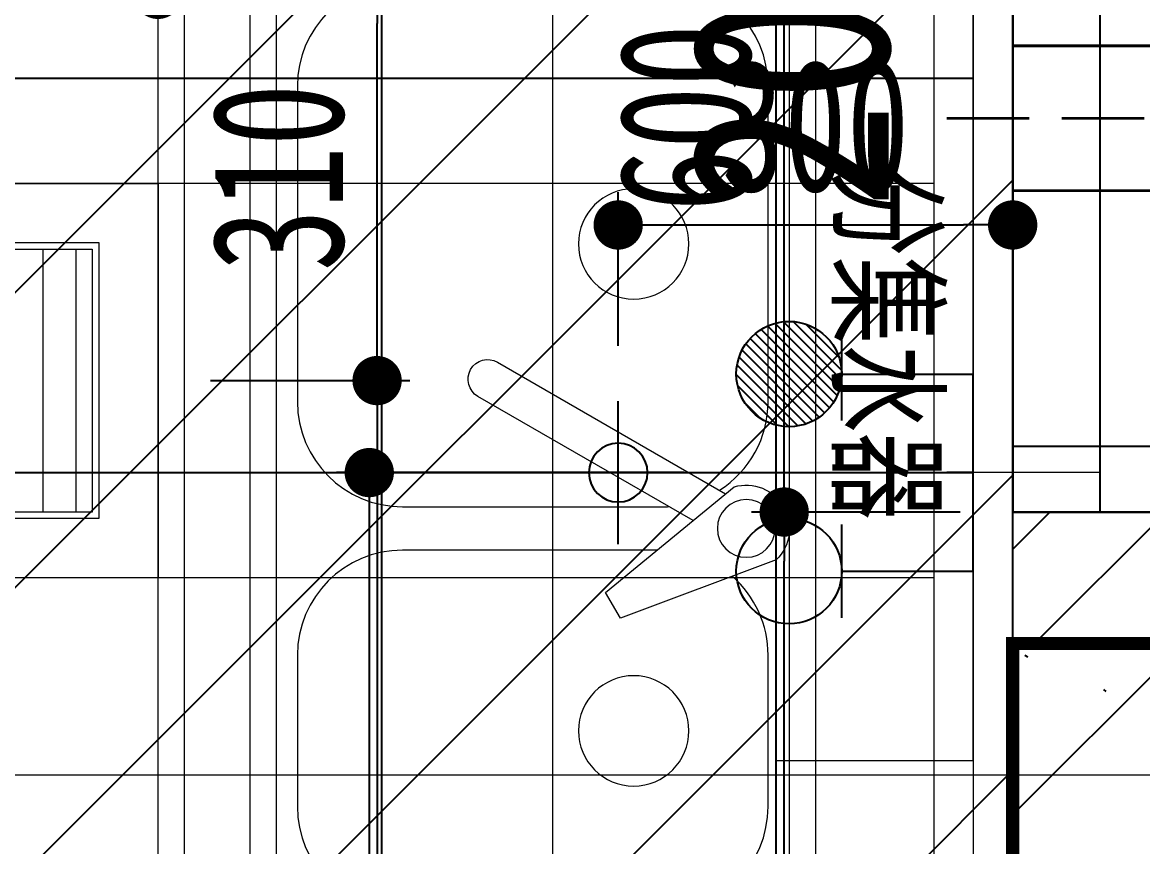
# Model space of a CAD drawing. Header units: millimetres. Extents: x 815519 to 890079, y 147095 to 251022.
# Drawn here: x 845659 to 846511, y 217063 to 217690 of the extents above; entities that cross this region are included whole.
import ezdxf
from ezdxf.enums import TextEntityAlignment as Align

# ---------------------------------------------------------------- set-up
doc = ezdxf.new("R2010")
doc.units = ezdxf.units.MM
doc.header["$LTSCALE"] = 1000
doc.linetypes.add('DASH', pattern=[0.35, 0.25, -0.1])
doc.linetypes.add('DOTE', pattern=[61.467999999999996, 50.8, -5.08, 0.508, -5.08])
doc.layers.get('Defpoints').update_dxf_attribs({"color": 1})
for name, color, linetype in [('A-WIND（门窗）', 155, 'Continuous'), ('A-完成面尺寸标注', 53, 'Continuous'), ('DOOR_FIRE', 4, 'Continuous'), ('FC-材料分缝', 8, 'Continuous'), ('FLOOR_HATCH', 9, 'Continuous'), ('HOLE', 7, 'Continuous'), ('PC_预制外墙', 11, 'Continuous'), ('PC_预制外墙填充', 252, 'Continuous'), ('PUB_HATCH', 8, 'Continuous'), ('WINDOW_TEXT', 7, 'Continuous'), ('WT-给排水点位', 1, 'Continuous'), ('柱', 2, 'Continuous'), ('预留洞-厨房', 6, 'Continuous')]:
    doc.layers.add(name, color=color, linetype=linetype)
for name, color, linetype, lineweight in [('FF-固定家具（低位）', 33, 'Continuous', 0), ('FF-洁具', 32, 'Continuous', 0), ('FF-活动家具', 33, 'Continuous', 0), ('L-梁', 91, 'DASH', 0), ('RC-天花尺寸', 53, 'Continuous', 0), ('RC-天花灯具尺寸', 53, 'Continuous', 0), ('RC-天花设备', 192, 'Continuous', 0), ('RC-天花造型', 40, 'Continuous', 0), ('S-WALL', 255, 'Continuous', 0), ('S-装饰完成线', 30, 'Continuous', 0), ('S-轴线', 149, 'DOTE', 0), ('WT-给排水点位尺寸', 53, 'Continuous', 0), ('梁标注', 134, 'Continuous', 18)]:
    doc.layers.add(name, color=color, linetype=linetype, lineweight=lineweight)
doc.styles.add('TH-STYLE1', font='', dxfattribs={"width": 0.7})
doc.styles.add('TSSD_REIN', font='TSSDENG.shx', dxfattribs={"width": 0.69, "height": 0.2, "bigfont": 'TSSDCHN.shx'})
doc.styles.add('宋体', font='', dxfattribs={"width": 0.8})
doc.styles.get('TH-STYLE1').set_extended_font_data('STFangsong')
doc.styles.get('宋体').set_extended_font_data('NSimSun')
doc.dimstyles.new('[布局]1：50', dxfattribs={"dimtxt": 2, "dimasz": 0.75, "dimexe": 0.5, "dimexo": 0.8, "dimgap": 0.5, "dimtad": 1, "dimdec": 0, "dimlfac": 50, "dimrnd": 5, "dimdsep": 46, "dimtxsty": 'TH-STYLE1', "dimblk": 'DOT', "dimcen": 1, "dimdle": 0.5, "dimclrd": 53, "dimclre": 53, "dimclrt": 53, "dimadec": 0, "dimazin": 0, "dimtfac": 1, "dimtdec": 0, "dimtix": 1, "dimtmove": 2, "dimatfit": 3, "dimldrblk": 'HBA_DIMENSION_TICK-天华', "dimfxl": 3, "dimfxlon": 1, "dimarcsym": 0})
doc.dimstyles.new('TH-[布局]1：50', dxfattribs={"dimscale": 0, "dimtxt": 2, "dimasz": 0.75, "dimexe": 0.3, "dimexo": 0.8, "dimgap": 0.5, "dimtad": 1, "dimdec": 0, "dimrnd": 5, "dimdsep": 46, "dimtxsty": 'TH-STYLE1', "dimblk": 'DOT', "dimcen": 1, "dimdle": 0.5, "dimclrd": 53, "dimclre": 53, "dimclrt": 53, "dimadec": 0, "dimazin": 2, "dimtfac": 1, "dimtdec": 0, "dimtix": 1, "dimtmove": 2, "dimatfit": 3, "dimldrblk": 'HBA_DIMENSION_TICK-天华', "dimfxl": 3, "dimfxlon": 1, "dimarcsym": 0})

# ---------------------------------------------------------------- blocks, each defined once
blk = doc.blocks.new('GSHERT')
at = {"layer": 'FF-洁具', "ltscale": 20}
for p, q in [((57387.87134134628, -15988.28843680242), (57343.46415286219, -16106.82315176128)), ((57362.91856092621, -16118.0551517613), (57443.36914385423, -16020.32993651987)), ((57343.46415286219, -16106.82315176128), (57362.91856092621, -16118.0551517613))]:
    blk.add_line(p, q, dxfattribs=at)
for points in [[(57844.18159208538, -15958.49408099017), (57104.18159208538, -15958.49408099023, 0.4142135623730895), (57084.18159208538, -15978.49408099023), (57084.18159208538, -16368.49408099023, 0.4142135623730951), (57104.18159208538, -16388.49408099023), (57844.18159208538, -16388.49408099023, 0.4142135623730951), (57864.18159208538, -16368.49408099023), (57864.18159208538, -15978.49408099017, 0.4142135623730951)], [(57824.18159208538, -15978.49408099017), (57124.18159208538, -15978.49408099023, 0.4142135623730829), (57104.18159208538, -15998.49408099023), (57104.18159208538, -16348.49408099023, 0.4142135623730951), (57124.18159208538, -16368.49408099023), (57824.18159208538, -16368.49408099023, 0.4142135623730951), (57844.18159208538, -16348.49408099023), (57844.18159208538, -15998.49408099017, 0.4142135623731071)]]:
    blk.add_lwpolyline(points, format="xyb", close=True, dxfattribs=at)
for points in [[(57395.18159208538, -16078.86448900131), (57395.18159208538, -16272.49408099023, -0.4142135623730951), (57315.18159208538, -16352.49408099023), (57200.18159208538, -16352.49408099023, -0.4142135623730951), (57120.18159208538, -16272.49408099023), (57120.18159208538, -16074.49408099023, -0.4142135623730951), (57200.18159208538, -15994.49408099023), (57315.18159208538, -15994.49408099023, -0.2160072905072132), (57375.3344189932, -16021.75285029734, -0.2160072905072132)], [(57440.74051111458, -16031.46269015173, -0.2561040278594553), (57508.18159208538, -15994.49408099023), (57748.18159208538, -15994.49408099023, -0.4142135623730951), (57828.18159208538, -16074.49408099023), (57828.18159208538, -16272.49408099023, -0.4142135623730951), (57748.18159208538, -16352.49408099023), (57508.18159208538, -16352.49408099017, -0.4142135623730951), (57428.18159208538, -16272.49408099017), (57428.18159208538, -16074.49408099023, -0.0142552643020883), (57428.31159528204, -16069.93517644671, -0.0142552643020883)]]:
    blk.add_lwpolyline(points, format="xyb", dxfattribs=at)
for points in [[(57538.17197314218, -16200.21893263913), (57438.04614407544, -16026.79590954553)], [(57417.6848970506, -16051.52919519317), (57512.19121102859, -16215.21893263913)]]:
    blk.add_lwpolyline(points, dxfattribs=at)
blk.add_circle((57126.74587217752, -16001.05836108231), 14.4676741673029, dxfattribs=at)
at = {"layer": 'FF-洁具', "color": 252, "lineweight": 5}
for centre, radius in [((57411.68159208538, -16011.1311659801), 21.92953924785252), ((57257.68159208538, -16096.73965219999), 41.97267345915316), ((57628.18159208538, -16096.73965219999), 41.97267345915316)]:
    blk.add_circle(centre, radius, dxfattribs=at)
at = {"layer": 'FF-洁具', "ltscale": 20}
for centre, radius, start, end in [((57411.68159208538, -16011.1311659801), 32.99573179281927, 343.812196632237, 136.1880689532572), ((57525.18159208538, -16207.71893263913), 15, 210.0000000001527, 30.00000000015268)]:
    blk.add_arc(centre, radius, start, end, dxfattribs=at)
blk = doc.blocks.new('凉霸')
at = {"layer": 'RC-天花设备', "ltscale": 10}
h = blk.add_hatch(dxfattribs=at)
h.set_pattern_fill('ANSI31', color=251, scale=200, angle=135)
h.set_pattern_definition([(180, (0, 0), (-5.3e-15, -25), [])])
h.paths.add_polyline_path([(965398.1943944031, -108384.85909435), (965198.1943944031, -108384.85909435), (965198.1943944031, -108184.85909435), (965398.1943944031, -108184.85909435)])
at = {"layer": 'RC-天花设备', "color": 4}
blk.add_lwpolyline([(965448.1943944031, -108434.85909435), (965148.1943944031, -108434.85909435), (965148.1943944031, -108134.85909435), (965448.1943944031, -108134.85909435)], close=True, dxfattribs=at)
at = {"layer": 'RC-天花设备', "color": 251}
for points in [[(965403.1943944031, -108389.85909435), (965193.1943944031, -108389.85909435), (965193.1943944031, -108179.85909435), (965403.1943944031, -108179.85909435)], [(965398.1943944031, -108384.85909435), (965198.1943944031, -108384.85909435), (965198.1943944031, -108184.85909435), (965398.1943944031, -108184.85909435)]]:
    blk.add_lwpolyline(points, close=True, dxfattribs=at)
blk = doc.blocks.new('A$C70287446')
at = {"linetype": 'Continuous'}
h = blk.add_hatch(dxfattribs=at)
h.set_pattern_fill('LINE', color=256, scale=1.6875, angle=-225, style=0)
h.set_pattern_definition([(45.00000000000004, (40.09319796788623, -0.0001608680649951566), (3.78854555107605, -3.788545551076048), [])])
edge = h.paths.add_edge_path()
edge.add_ellipse((40.09319796785712, 40.09319999792206), major_axis=(28.35028734889737, -28.35028734889738), ratio=0.9999999999999527, start_angle=-44.99999999999977, end_angle=135.0000000000002, ccw=False)
edge.add_ellipse((40.09319796785712, 40.09319999792206), major_axis=(28.35028734889688, -28.3502873488969), ratio=0.9999999999999857, start_angle=134.9999999999996, end_angle=314.9999999999996, ccw=False)
for p, q in [((40.09319796785712, 80.18656086390183), (40.09319796785712, 180.1865608639018)), ((190.0931979678571, 180.1865608639018), (40.09319796785712, 180.1865608639018)), ((115.0931979678571, 180.1865608639018), (115.0931979678571, 160.0870744970489)), ((190.0931979678571, 80.18656086390183), (190.0931979678571, 180.1865608639018)), ((75.50717846336192, 80.18656086390183), (4.679217472526943, 80.18656086390183)), ((225.5071784632746, 80.18656086390183), (154.6792174724396, 80.18656086390183))]:
    blk.add_line(p, q, dxfattribs=at)
for centre in [(40.09319796785712, 40.09319999792206), (190.0931979678571, 40.09319999792206)]:
    blk.add_circle(centre, 40.09336086598202, dxfattribs=at)
blk = doc.blocks.new('A$C182A442C')
at = {"linetype": 'Continuous'}
for p, q in [((0, 0), (0, 108.8858465340745)), ((-50.12188530541607, 54.44292326703726), (58.76396122865845, 54.44292326703726))]:
    blk.add_line(p, q, dxfattribs=at)
blk.add_circle((0, 54.44292326703726), 22.35606647731743, dxfattribs=at)
blk = doc.blocks.new('sdhdfjdryk')
blk.add_lwpolyline([(390058.2101798335, 450970.5594294423), (390658.2101798335, 450970.5594294423), (390658.2101798335, 451120.5594294423), (390058.2101798335, 451120.5594294423)], close=True)
at = {"insert": (390207.8930283587, 451090.5594294423), "char_height": 70, "width": 332.0726683027024, "attachment_point": 1, "style": 'TH-STYLE1'}
blk.add_mtext('分集水器', dxfattribs=at)
blk = doc.blocks.new('wgwegwevberr')
at = {"layer": 'L-梁', "linetype": 'DASH'}
blk.add_line((846412.2908410077, 145943.9198560885), (846412.2908410077, 147143.9198255709), dxfattribs=at)
blk = doc.blocks.new('A$C3BAF56AD')
at = {"color": 2, "linetype": 'DASH', "ltscale": 0.25}
blk.add_lwpolyline([(0, -249.9998619629769), (0, 50.00013803702313)], dxfattribs=at)
blk.add_lwpolyline([(-54.9999999795109, 0), (-54.9999999795109, -200), (54.99999998882413, -200), (54.99999998882413, 0), (-54.9999999795109, 0)])
at = {"color": 8, "style": 'TSSD_REIN', "width": 0.5519999999999999}
blk.add_text('RD', height=120, dxfattribs=at).set_placement((-44.58461538461539, 50.00013803702313))
blk = doc.blocks.new('$WINLIB2D$00000001')
for p, q in [((-0.5, 0.5), (0.5, 0.5)), ((-0.5, 0.5), (-0.4999999999999999, -0.5)), ((0.5, -0.5), (0.5, 0.5)), ((0.5, 0.1666666666666666), (-0.5, 0.1666666666666666)), ((0.5, -0.1666666666666667), (-0.5, -0.1666666666666667)), ((-0.4999999999999999, -0.5), (0.5, -0.5))]:
    blk.add_line(p, q)
blk = doc.blocks.new('_Dot')
at = {"color": 33, "linetype": 'ByBlock', "lineweight": -2}
blk.add_line((-0.5, 0), (-1, 0), dxfattribs=at)
at = {"color": 33, "linetype": 'ByBlock', "const_width": 0.5}
blk.add_lwpolyline([(-0.25, 0, 1), (0.25, 0, 1)], format="xyb", close=True, dxfattribs=at)
blk = doc.blocks.new('*D995')
at = {"layer": 'A-完成面尺寸标注', "color": 53, "lineweight": -2, "ltscale": 0.5, "transparency": 16777216}
for p, q in [((846372.3139087233, 217317.519370221), (846213.5393695289, 217317.519370221)), ((846238.5393695289, 216455.0193702672), (846238.5393695289, 217280.019370221)), ((846372.3139086927, 216417.5193702672), (846213.5393695289, 216417.5193702672))]:
    blk.add_line(p, q, dxfattribs=at)
at = {"layer": 'Defpoints', "color": 0, "ltscale": 0.5, "transparency": 16777216}
for p in [(846238.5393695289, 217317.519370221), (846412.2898646888, 217317.519370221, 6.894340875746148), (846412.2898646581, 216417.5193702672, 6.894340875746148)]:
    blk.add_point(p, dxfattribs=at)
at = {"layer": 'A-完成面尺寸标注', "color": 53, "lineweight": -2, "ltscale": 0.5, "transparency": 16777216, "xscale": 37.49999999999999, "yscale": 37.49999999999999, "zscale": 37.49999999999999}
for p, rotation in [((846238.5393695289, 217317.519370221), 90), ((846238.5393695289, 216417.5193702672), 270)]:
    blk.add_blockref('_Dot', p, dxfattribs=dict(at, rotation=rotation))
at = {"layer": 'A-完成面尺寸标注', "color": 53, "ltscale": 0.5, "transparency": 16777216, "insert": (846163.5393695286, 216867.5193702438), "char_height": 99.99999999999999, "attachment_point": 5, "rotation": 90, "style": 'TH-STYLE1'}
blk.add_mtext('900', dxfattribs=at)
blk = doc.blocks.new('HBA_DIMENSION_TICK-天华')
at = {"color": 50, "linetype": 'ByBlock'}
for points in [[(-72.71380314899943, 62.30698125037156), (-54.90621744059899, 79.96268050879007), (-12, -0.03731949120992795), (0, 0)], [(-72.71380314899943, -62.30698125037156), (-54.90621744059899, -79.96268050879007), (-12, 0.03731949120992795), (0, 0)]]:
    blk.add_solid(points, dxfattribs=at)
blk = doc.blocks.new('*D994')
at = {"layer": 'A-完成面尺寸标注', "color": 53, "lineweight": -2, "ltscale": 0.5, "transparency": 16777216}
for p, q in [((846372.3139087124, 217917.5193701457), (846213.5393695289, 217917.5193701457)), ((846238.5393695289, 217355.019370221), (846238.5393695289, 217880.0193701457)), ((846372.3139087232, 217317.519370221), (846213.5393695289, 217317.519370221))]:
    blk.add_line(p, q, dxfattribs=at)
at = {"layer": 'Defpoints', "color": 0, "ltscale": 0.5, "transparency": 16777216}
for p in [(846238.5393695289, 217917.5193701457), (846412.2898646778, 217917.5193701457, 6.894340875746148), (846412.2898646886, 217317.519370221, 6.894340875746148)]:
    blk.add_point(p, dxfattribs=at)
at = {"layer": 'A-完成面尺寸标注', "color": 53, "lineweight": -2, "ltscale": 0.5, "transparency": 16777216, "xscale": 37.49999999999999, "yscale": 37.49999999999999, "zscale": 37.49999999999999}
for p, rotation in [((846238.5393695289, 217917.5193701457), 90), ((846238.5393695289, 217317.519370221), 270)]:
    blk.add_blockref('_Dot', p, dxfattribs=dict(at, rotation=rotation))
at = {"layer": 'A-完成面尺寸标注', "color": 53, "ltscale": 0.5, "transparency": 16777216, "insert": (846163.5393695286, 217617.519370183), "char_height": 99.99999999999999, "attachment_point": 5, "rotation": 90, "style": 'TH-STYLE1'}
blk.add_mtext('600', dxfattribs=at)
blk = doc.blocks.new('*D313')
at = {"layer": 'Defpoints', "color": 0, "ltscale": 0.5, "transparency": 16777216}
for p in [(845762.2898645713, 217736.4544530437), (845762.2898645713, 217711.4076709291), (845462.2898645713, 217672.0483923043)]:
    blk.add_point(p, dxfattribs=at)
at = {"layer": 'RC-天花尺寸', "color": 53, "lineweight": -2, "ltscale": 0.5, "transparency": 16777216}
for p, q in [((845462.2898645713, 217711.4076709291), (845462.2898645713, 217726.4076709291)), ((845499.7898645713, 217711.4076709291), (845724.7898645713, 217711.4076709291)), ((845762.2898645713, 217711.4076709291), (845762.2898645713, 217696.4076709291))]:
    blk.add_line(p, q, dxfattribs=at)
at = {"layer": 'RC-天花尺寸', "color": 53, "lineweight": -2, "ltscale": 0.5, "transparency": 16777216, "xscale": 37.49999999999999, "yscale": 37.49999999999999, "zscale": 37.49999999999999, "rotation": 180}
blk.add_blockref('_Dot', (845462.2898645713, 217711.4076709291), dxfattribs=at)
at = {"layer": 'RC-天花尺寸', "color": 53, "lineweight": -2, "ltscale": 0.5, "transparency": 16777216, "xscale": 37.49999999999999, "yscale": 37.49999999999999, "zscale": 37.49999999999999}
blk.add_blockref('_Dot', (845762.2898645713, 217711.4076709291), dxfattribs=at)
at = {"layer": 'RC-天花尺寸', "color": 53, "ltscale": 0.5, "transparency": 16777216, "insert": (845612.2898645713, 217786.4076709291), "char_height": 99.99999999999997, "attachment_point": 5, "style": 'TH-STYLE1'}
blk.add_mtext('300', dxfattribs=at)
blk = doc.blocks.new('*D518')
at = {"layer": 'Defpoints', "color": 0, "ltscale": 0.5, "transparency": 16777216}
for p in [(845762.28986457, 217417.5193702586), (845762.2898645496, 216417.5193702875, 6.894340875724319), (845928.9082745368, 216417.5193702875)]:
    blk.add_point(p, dxfattribs=at)
at = {"layer": 'RC-天花灯具尺寸', "color": 53, "lineweight": -2, "ltscale": 0.5, "transparency": 16777216}
for p, q in [((845802.28986457, 217417.5193702586), (845953.9082745368, 217417.5193702586)), ((845928.9082745368, 217380.0193702586), (845928.9082745368, 216455.0193702875)), ((845802.2639991238, 216417.5193702875), (845953.9082745368, 216417.5193702875))]:
    blk.add_line(p, q, dxfattribs=at)
at = {"layer": 'RC-天花灯具尺寸', "color": 53, "lineweight": -2, "ltscale": 0.5, "transparency": 16777216, "xscale": 37.49999999999999, "yscale": 37.49999999999999, "zscale": 37.49999999999999}
for p, rotation in [((845928.9082745368, 217417.5193702586), 90), ((845928.9082745368, 216417.5193702875), 270)]:
    blk.add_blockref('_Dot', p, dxfattribs=dict(at, rotation=rotation))
at = {"layer": 'RC-天花灯具尺寸', "color": 53, "ltscale": 0.5, "transparency": 16777216, "insert": (845853.9082745366, 216917.5193702728), "char_height": 99.99999999999999, "attachment_point": 5, "rotation": 90, "style": 'TH-STYLE1'}
blk.add_mtext('1000', dxfattribs=at)
blk = doc.blocks.new('*D252')
at = {"layer": 'Defpoints', "color": 0, "ltscale": 0.5, "transparency": 16777216}
for p in [(846121.5508473411, 217347.5193702785), (845922.9705549467, 216417.5193702766), (846111.5011041425, 216417.5193702766, 6.894340875753422)]:
    blk.add_point(p, dxfattribs=at)
at = {"layer": 'WT-给排水点位尺寸', "color": 53, "lineweight": -2, "ltscale": 0.5, "transparency": 16777216}
for p, q in [((846072.9705549467, 217347.5193702785), (845897.9705549467, 217347.5193702785)), ((845922.9705549467, 217310.0193702785), (845922.9705549467, 216455.0193702766)), ((846071.5219373468, 216417.5193702766), (845897.9705549467, 216417.5193702766))]:
    blk.add_line(p, q, dxfattribs=at)
at = {"layer": 'WT-给排水点位尺寸', "color": 53, "lineweight": -2, "ltscale": 0.5, "transparency": 16777216, "xscale": 37.49999999999999, "yscale": 37.49999999999999, "zscale": 37.49999999999999}
for p, rotation in [((845922.9705549467, 217347.5193702785), 90), ((845922.9705549467, 216417.5193702766), 270)]:
    blk.add_blockref('_Dot', p, dxfattribs=dict(at, rotation=rotation))
at = {"layer": 'WT-给排水点位尺寸', "color": 53, "ltscale": 0.5, "transparency": 16777216, "insert": (845839.2336765779, 216926.5767989633), "char_height": 99.99999999999996, "attachment_point": 5, "rotation": 90, "style": 'TH-STYLE1'}
blk.add_mtext('930', dxfattribs=at)
blk = doc.blocks.new('*D1583')
at = {"layer": 'Defpoints', "color": 0, "ltscale": 0.5, "transparency": 16777216}
for p in [(846412.2898647037, 217535.928929784), (846112.2898646713, 217403.9016032156), (846412.2898647037, 217403.9016032089)]:
    blk.add_point(p, dxfattribs=at)
at = {"layer": 'WT-给排水点位尺寸', "color": 53, "lineweight": -2, "ltscale": 0.5, "transparency": 16777216}
for p, q in [((846112.2898646713, 217443.9016032156), (846112.2898646713, 217560.928929784)), ((846412.2898647037, 217443.9016032089), (846412.2898647037, 217560.928929784)), ((846149.7898646713, 217535.928929784), (846374.7898647037, 217535.928929784))]:
    blk.add_line(p, q, dxfattribs=at)
at = {"layer": 'WT-给排水点位尺寸', "color": 53, "lineweight": -2, "ltscale": 0.5, "transparency": 16777216, "xscale": 37.49999999999999, "yscale": 37.49999999999999, "zscale": 37.49999999999999, "rotation": 180}
blk.add_blockref('_Dot', (846112.2898646713, 217535.928929784), dxfattribs=at)
at = {"layer": 'WT-给排水点位尺寸', "color": 53, "lineweight": -2, "ltscale": 0.5, "transparency": 16777216, "xscale": 37.49999999999999, "yscale": 37.49999999999999, "zscale": 37.49999999999999}
blk.add_blockref('_Dot', (846412.2898647037, 217535.928929784), dxfattribs=at)
at = {"layer": 'WT-给排水点位尺寸', "color": 53, "ltscale": 0.5, "transparency": 16777216, "insert": (846262.2898646875, 217610.928929784), "char_height": 99.99999999999996, "attachment_point": 5, "style": 'TH-STYLE1'}
blk.add_mtext('300', dxfattribs=at)
blk = doc.blocks.new('A户型左模型')
at = {"layer": 'FLOOR_HATCH'}
h = blk.add_hatch(dxfattribs=at)
h.set_pattern_fill('ANSI31', color=256, scale=100, style=0)
h.set_pattern_definition([(45, (0, 0), (-112.2532015133644, 112.2532015133644), [])])
h.paths.add_polyline_path([(666818.2936739854, -218627.9913665666), (669218.2936739854, -218627.9913665666), (669218.2936739854, -220527.991336049), (666818.2936739854, -220527.991336049)])
at = {"layer": 'HOLE', "linetype": 'Continuous'}
blk.add_lwpolyline([(666818.2936739854, -218627.9913665666), (669218.2936739854, -218627.9913665666), (669218.2936739854, -220527.991336049), (666818.2936739854, -220527.991336049)], close=True, dxfattribs=at)
at = {"layer": '梁标注', "color": 3, "style": '宋体', "width": 0.8}
blk.add_text('200x540', height=150, rotation=90, dxfattribs=at).set_placement((669048.9151922257, -219212.0979495359), align=Align.MIDDLE_CENTER)
blk = doc.blocks.new('*D1489')
at = {"layer": 'Defpoints', "color": 0, "ltscale": 0.5, "transparency": 16777216}
for p in [(845135.323850305, 217726.6444842748, 6.894340875746146), (845928.9082745368, 217726.6444842748), (845762.28986457, 217417.5193702586)]:
    blk.add_point(p, dxfattribs=at)
at = {"layer": 'RC-天花灯具尺寸', "color": 53, "lineweight": -2, "ltscale": 0.5, "transparency": 16777216}
for p, q in [((845778.9144809903, 217726.6444842748), (845953.9082745368, 217726.6444842748)), ((845928.9082745368, 217455.0193702586), (845928.9082745368, 217689.1444842748)), ((845802.28986457, 217417.5193702586), (845953.9082745368, 217417.5193702586))]:
    blk.add_line(p, q, dxfattribs=at)
at = {"layer": 'RC-天花灯具尺寸', "color": 53, "lineweight": -2, "ltscale": 0.5, "transparency": 16777216, "xscale": 37.49999999999999, "yscale": 37.49999999999999, "zscale": 37.49999999999999}
for p, rotation in [((845928.9082745368, 217726.6444842748), 90), ((845928.9082745368, 217417.5193702586), 270)]:
    blk.add_blockref('_Dot', p, dxfattribs=dict(at, rotation=rotation))
at = {"layer": 'RC-天花灯具尺寸', "color": 53, "ltscale": 0.5, "transparency": 16777216, "insert": (845853.9082745366, 217572.0819272664), "char_height": 99.99999999999999, "attachment_point": 5, "rotation": 90, "style": 'TH-STYLE1'}
blk.add_mtext('310', dxfattribs=at)
blk = doc.blocks.new('A$C746D5DE6')
at = {"layer": 'PC_预制外墙'}
blk.add_lwpolyline([(4599.998640731676, 7600.003044463985), (4599.998640731676, 7500.003328415391), (4399.998640764272, 7500.003328415391), (4399.998640764272, 7600.003044463985), (4599.998640731676, 7600.003044463985)], close=True, dxfattribs=at)
at = {"layer": 'PC_预制外墙填充'}
for p, q in [((4399.998640764155, 7571.773231378698), (4428.228453849559, 7600.003044463985)), ((4416.617085449281, 7500.003328415391), (4516.616801497876, 7600.003044463985))]:
    blk.add_line(p, q, dxfattribs=at)

msp = doc.modelspace()

# ---------------------------------------------------------------- hatches: boundary and pattern name
at = {"layer": 'PUB_HATCH'}
h = msp.add_hatch(dxfattribs=at)
h.set_pattern_fill('钢筋混凝土', color=256, scale=50, style=0, pattern_type=2)
h.set_pattern_definition([(45, (0, 0), (-176.7766952966369, 176.7766952966369), []), (49.99999999999999, (0, 0), (358.6300913003767, -31.37606749129755), [37.5, -412.5]), (355, (0, 0), (-69.3756668065, 376.0960668500059), [30, -330]), (100.4514, (29.88584, -2.61467), (289.2546908570108, 344.7197710304768), [31.870095, -350.571056]), (46.18420000000002, (0, 100), (533.6205243128222, -82.75950716450905), [56.24999999999999, -618.7499999999999]), (96.6356, (44.4683725, 93.1033465), (467.3313527743517, 487.0589354502209), [47.805144, -525.8565]), (351.1842, (0, 100), (467.3309725668136, 487.0593004626623), [45, -495]), (21, (50, 75), (298.4535260592309, -201.3094453326694), [37.5, -412.5]), (326.0000000000001, (50, 75), (121.6576659607909, 362.5750225234265), [30, -330]), (71.4514, (74.8711165, 58.224197), (420.111314290745, 161.2652483549762), [31.870095, -350.571056]), (37.50000000000001, (0, 0), (6.079927658645334, 166.4469269156558), [2.5, -326, 2.5, -335, 2.5, -331.25]), (7.499999999999999, (0, 0), (131.5347687210743, 197.2058559411801), [2.5, -191, 2.5, -318.5, 2.5, -126.25]), (327.5, (-111.5, 0), (266.9112180862045, -11.27743586718988), [2.5, -125, 2.5, -390, 2.5, -517.5]), (317.5, (-161.5, 0), (291.5930846711931, 50.05249116615887), [2.5, -162.5, 2.5, -259, 2.5, -367.5])])
h.paths.add_polyline_path([(846812.2908410281, 216317.519369583), (846812.2908410281, 217217.5194001006), (846412.2908410281, 217217.5194001006), (846412.2908410281, 216317.519369583)])
at = {"layer": 'RC-天花造型', "ltscale": 0.5}
h = msp.add_hatch(dxfattribs=at)
h.set_pattern_fill('_USER', color=250, scale=300, double=1, pattern_type=0)
h.set_pattern_definition([(0, (844262.2898645698, 216967.5193702856), (0, 300), []), (90, (844262.2898645698, 216967.5193702856), (-300, 1.83697019872103e-14), [])])
h.paths.add_polyline_path([(843972.2898644911, 217672.0607381375), (843972.2898644911, 218357.5193702907), (845822.2898646984, 218357.5193702907), (846352.2898646838, 218357.5193702907), (846352.2898646838, 217927.5193702857), (846352.2898646574, 216447.5193702823), (845452.2898646551, 216447.5193703003), (845452.2898646563, 216447.5193702905), (843972.2898644916, 216447.5193702909)])

# ---------------------------------------------------------------- linework, layer by layer
msp.add_line((846412.2898646962, 217217.5193704504), (846612.2898646962, 217217.5193704464))
at = {"color": 7, "ltscale": 0.5}
msp.add_lwpolyline([(846412.2908410429, 217217.5193704504), (846812.2908410429, 217217.5193704504), (846812.2908410429, 216317.5193855485), (846412.2908410429, 216317.5193855485)], close=True, dxfattribs=at)
at = {"layer": 'A-WIND（门窗）'}
msp.add_lwpolyline([(846612.2900068336, 217317.5193702189), (846412.2898646882, 217317.5193702189), (846412.2898646744, 217367.5192282565), (846612.2898646744, 217367.5192282565)], close=True, dxfattribs=at)
at = {"layer": 'FC-材料分缝', "color": 8, "ltscale": 0.5}
for p, q in [((845932.2898645891, 218387.5193702512), (845932.2898645502, 216447.5193702907)), ((846232.2898645891, 218387.5193702452), (846232.2898645502, 216447.5193702847)), ((843972.2898644912, 217647.5193702901), (846382.289864675, 217647.5193702418)), ((843972.2898644912, 217347.5193702901), (846382.289864669, 217347.5193702418))]:
    msp.add_line(p, q, dxfattribs=at)
at = {"layer": 'FF-固定家具（低位）'}
msp.add_lwpolyline([(844742.289864481, 218387.5193703908), (844742.2898645694, 217787.519370156), (845782.2898647195, 217787.5193703389), (845782.3150067725, 216882.4120183387), (843942.2898644907, 216882.5193702917)], dxfattribs=at)
at = {"layer": 'RC-天花造型', "color": 8, "ltscale": 0.5}
for points in [[(843972.2898644911, 217672.0607381375), (843972.2898644911, 218357.5193702907), (845822.2898646984, 218357.5193702907), (846352.2898646838, 218357.5193702907), (846352.2898646838, 217927.5193702857), (846352.2898646574, 216447.5193702823), (845452.2898646551, 216447.5193703003), (845452.2898646563, 216447.5193702905), (843972.2898644916, 216447.5193702909), (843972.2898644911, 217672.0607381375)], [(846382.2898646857, 217887.5193702956), (846382.2898646735, 217347.5193702953)]]:
    msp.add_lwpolyline(points, dxfattribs=at)
at = {"layer": 'S-WALL'}
for p, q in [((846612.2898646765, 217317.5193701414), (846412.2898646814, 217317.5193701455)), ((846412.2898646814, 217317.5193701455), (846412.2898646577, 216417.5193702671))]:
    msp.add_line(p, q, dxfattribs=at)
at = {"layer": 'S-装饰完成线', "ltscale": 0.5}
msp.add_line((846382.2898646871, 218387.5193702907), (846382.2898646502, 216547.5193702729), dxfattribs=at)
at = {"layer": 'S-装饰完成线', "color": 8, "ltscale": 0.5}
msp.add_lwpolyline([(846382.2898646715, 217347.5194614071), (846382.2898646822, 217887.5197453385)], dxfattribs=at)
at = {"layer": 'S-装饰完成线'}
msp.add_lwpolyline([(846478.9565313417, 217347.5194614053), (846382.2898646735, 217347.5194614071), (846382.2898646594, 216447.5193702817), (845482.2898646571, 216447.5193702997), (845482.289864657, 216447.5193702905), (843942.289864491, 216447.5193702909), (843942.2898644911, 216917.5193702908)], dxfattribs=at)
at = {"layer": 'S-轴线', "linetype": 'DOTE', "ltscale": 0.03}
msp.add_line((841463.1978163768, 217117.5193701212), (852659.1090548988, 217117.5193701265), dxfattribs=at)
at = {"layer": '柱', "color": 6, "ltscale": 0.9999999776482582, "const_width": 10}
msp.add_lwpolyline([(846812.2908410281, 216317.519369583), (846812.2908410281, 217217.5194001006), (846412.2908410281, 217217.5194001006), (846412.2908410281, 216317.519369583)], close=True, dxfattribs=at)

# ---------------------------------------------------------------- block references
at = {"ltscale": 0.5}
msp.add_blockref('A$C746D5DE6', (842012.2922009301, 209717.5160418072), dxfattribs=at)
at = {"layer": 'DOOR_FIRE'}
ref = msp.add_blockref('$WINLIB2D$00000001', (846512.2898646805, 217617.5193702189), dxfattribs=dict(at, xscale=600, yscale=-200, zscale=600, rotation=269.9999999988692))
ref.add_attrib('A', 'LC06138', dxfattribs={"layer": 'WINDOW_TEXT', "height": 150, "rotation": 89.99999999886924, "style": '宋体', "width": 0.8}).set_placement((846887.0103139087, 217419.6945284416), align=Align.BOTTOM_LEFT)
at = {"layer": 'FF-洁具', "extrusion": (0, 0, -1), "zscale": -1, "rotation": 90.00000000000001}
msp.add_blockref('GSHERT', (-862220.7839455628, 159893.3377782205), dxfattribs=at)
at = {"layer": 'FF-活动家具', "linetype": 'DASH', "ltscale": 0.01, "rotation": 270}
msp.add_blockref('sdhdfjdryk', (395261.7304352304, 607786.573329418), dxfattribs=at)
at = {"layer": 'L-梁', "color": 7}
for name, p in [('wgwegwevberr', (4.842877388000488e-07, 71273.5995447346)), ('A户型左模型', (177193.9952135045, 437045.5107063407))]:
    msp.add_blockref(name, p, dxfattribs=at)
at = {"layer": 'RC-天花设备', "color": 6, "rotation": 90}
msp.add_blockref('凉霸', (737327.4307702199, -747880.6750241439), dxfattribs=at)
at = {"layer": 'WT-给排水点位', "linetype": 'ByBlock', "rotation": 270}
msp.add_blockref('A$C70287446', (846202.1033038062, 217462.6125682462), dxfattribs=at)
at = {"layer": 'WT-给排水点位', "linetype": 'ByBlock', "xscale": -1}
msp.add_blockref('A$C182A442C', (846112.2898646698, 217293.0764470113), dxfattribs=at)
at = {"layer": '预留洞-厨房', "rotation": 270}
for p in [(846612.2898646793, 217617.5193702184), (846612.2898647106, 217616.8341643852)]:
    msp.add_blockref('A$C3BAF56AD', p, dxfattribs=at)

# ---------------------------------------------------------------- dimensions: what is measured, and where the dimension line sits
at = {"layer": 'A-完成面尺寸标注', "ltscale": 0.5}
for base, p1, p2, picture, middle in [((846238.5393695289, 217917.5193701457, -6.894340875746148), (846412.2898646882, 217317.5193702209), (846412.2898646774, 217917.5193701455), '*D994', (846163.5393695286, 217617.519370183, -6.894340875746148)), ((846238.5393695289, 217317.519370221, -6.894340875746148), (846412.2898646577, 216417.5193702671), (846412.2898646883, 217317.5193702209), '*D995', (846163.5393695286, 216867.5193702438, -6.894340875746148))]:
    dim = msp.add_linear_dim(base=base, p1=p1, p2=p2, angle=90, dimstyle='[布局]1：50', override={"dimscale": 49.99999999999999, "dimlfac": 1}, dxfattribs=at)
    dim.commit()
    dim.dimension.update_dxf_attribs({"geometry": picture, "text_midpoint": middle})
at = {"layer": 'RC-天花尺寸', "ltscale": 0.5}
dim = msp.add_linear_dim(base=(845762.2898645713, 217711.4076709291), p1=(845462.2898645713, 217672.0483923043), p2=(845762.2898645713, 217736.4544530437), dimstyle='TH-[布局]1：50', override={"dimscale": 49.99999999999999}, dxfattribs=at)
dim.commit()
dim.dimension.update_dxf_attribs({"geometry": '*D313', "text_midpoint": (845612.2898645713, 217786.4076709291)})
at = {"layer": 'RC-天花灯具尺寸', "ltscale": 0.5}
for base, p2, angle, picture, middle in [((845928.9082745368, 217726.6444842748, -6.894340875746146), (845135.3238503046, 217726.6444842747), 270, '*D1489', (845853.9082745366, 217572.0819272664, -6.894340875746146)), ((845928.9082745368, 216417.5193702875, -6.894340875746146), (845762.2898645492, 216417.5193702874), 90, '*D518', (845853.9082745366, 216917.5193702728, -6.894340875746146))]:
    dim = msp.add_linear_dim(base=base, p1=(845762.2898645696, 217417.5193702585, -6.894340875746146), p2=p2, angle=angle, dimstyle='[布局]1：50', override={"dimscale": 49.99999999999999, "dimlfac": 1}, dxfattribs=at)
    dim.commit()
    dim.dimension.update_dxf_attribs({"geometry": picture, "text_midpoint": middle})
at = {"layer": 'WT-给排水点位尺寸', "color": 2, "ltscale": 0.5}
dim = msp.add_linear_dim(base=(846412.2898647037, 217535.928929784, -6.894340875746146), p1=(846112.2898646713, 217403.9016032156, -6.894340875746146), p2=(846412.2898647037, 217403.9016032089, -6.894340875746146), dimstyle='[布局]1：50', override={"dimscale": 49.99999999999998, "dimlfac": 1}, dxfattribs=at)
dim.commit()
dim.dimension.update_dxf_attribs({"geometry": '*D1583', "text_midpoint": (846262.2898646875, 217610.928929784, -6.894340875746146)})
dim = msp.add_linear_dim(base=(845922.9705549467, 216417.5193702766, -6.894340875746146), p1=(846121.5508473406, 217347.5193702784, -6.894340875746146), p2=(846111.501104142, 216417.5193702765), angle=90, dimstyle='[布局]1：50', override={"dimscale": 49.99999999999998, "dimlfac": 1}, dxfattribs=at)
dim.commit()
dim.dimension.update_dxf_attribs({"geometry": '*D252', "text_midpoint": (845839.2336765779, 216926.5767989633, -6.894340875746146), "dimtype": 160})

doc.saveas('drawing.dxf')
